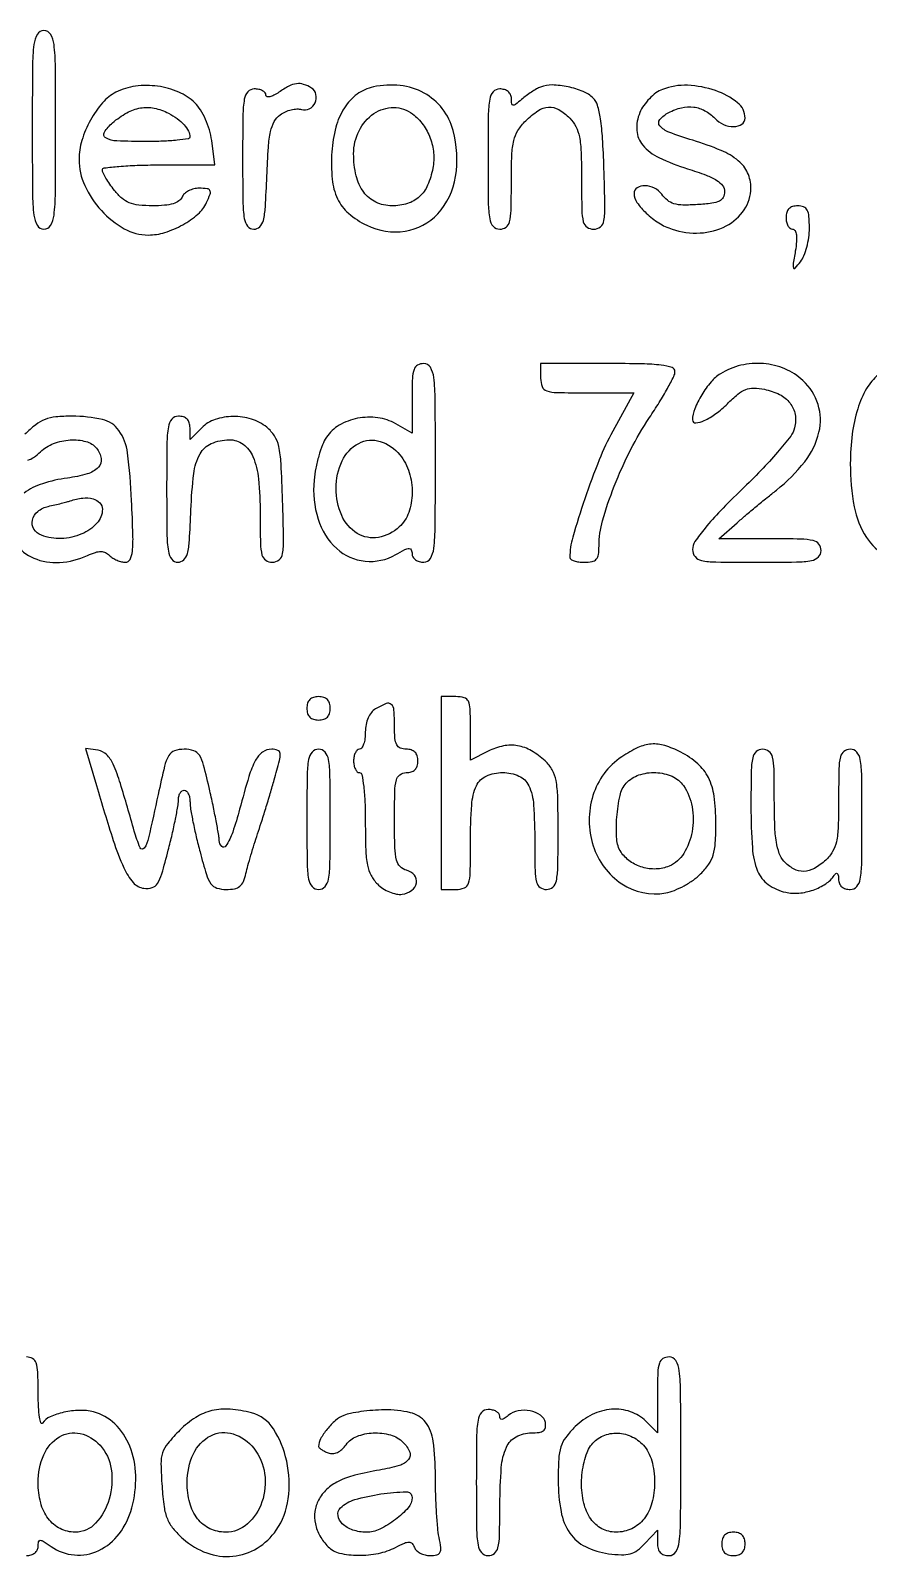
# Model space of a CAD drawing. Extents: x 23 to 201, y 13 to 268.
# Drawn here: x 69.35 to 81.48, y 95.08 to 117.17 of the extents above; entities that cross this region are included whole.
import ezdxf

# ---------------------------------------------------------------- set-up
doc = ezdxf.new("R2010")
doc.units = 0
doc.header["$MEASUREMENT"] = 0

msp = doc.modelspace()

# ---------------------------------------------------------------- linework, layer by layer
for points in [[(69.372, 115.7328, 0.001893), (69.375461, 114.818767, 0.027391), (69.395638, 114.495525, 0.106183), (69.445724, 114.348668, 0.263491), (69.5412, 114.2946, 0.263491), (69.636676, 114.348668, 0.106183), (69.686762, 114.495525, 0.027391), (69.706939, 114.818767, 0.001893), (69.7104, 115.7328, 0.001893), (69.706939, 116.646833, 0.027391), (69.686762, 116.970075, 0.106183), (69.636676, 117.116932, 0.263491), (69.5412, 117.171, 0.263491), (69.445724, 117.116932, 0.106183), (69.395638, 116.970075, 0.027391), (69.375461, 116.646833, 0.001893)], [(70.5837, 116.277217, 0.098038), (70.389837, 116.125011, 0.051694), (70.214731, 115.872565, 0.050668), (70.090405, 115.580054, 0.075304), (70.0488, 115.305371, 0.108346), (70.131816, 114.926764, 0.077545), (70.372518, 114.564516, 0.079629), (70.704248, 114.30137, 0.128221), (71.051214, 114.210316, 0.0772), (71.291449, 114.247239, 0.050049), (71.550139, 114.358633, 0.051105), (71.771654, 114.513042, 0.108523), (71.896464, 114.679377, 0.018617), (71.947029, 114.802286, 0.209482), (71.943941, 114.853747, 0.252895), (71.904802, 114.880666, 0.026774), (71.790338, 114.8868, 0.058601), (71.709989, 114.877351, 0.059233), (71.634335, 114.849523, 0.065196), (71.574443, 114.808462, 0.118851), (71.541006, 114.7599, -0.154604), (71.496085, 114.703569, -0.075456), (71.412069, 114.663995, -0.051199), (71.287071, 114.64031, -0.021243), (71.115095, 114.633, -0.0248), (70.913214, 114.643019, -0.071187), (70.777257, 114.676479, -0.084588), (70.669686, 114.742761, -0.045853), (70.56254, 114.855909, -0.014683), (70.495403, 114.94662, -0.018289), (70.438706, 115.034838, -0.016758), (70.396951, 115.111067, -0.117439), (70.3872, 115.152009, -0.379502), (70.413136, 115.181259, -0.007592), (70.626559, 115.2037, -0.013972), (70.889612, 115.219935, -0.008425), (71.202039, 115.2252), (72.016878, 115.2252), (71.969758, 115.576508, 0.03752), (71.937082, 115.731078, 0.034103), (71.880916, 115.884221, 0.035563), (71.808218, 116.020254, 0.056976), (71.725969, 116.12286, 0.094537), (71.492221, 116.280295, 0.067579), (71.187499, 116.36439, 0.066542), (70.866183, 116.364849, 0.084877)], [(72.944024, 116.277903, -0.029426), (72.870831, 116.232808, -0.068119), (72.810491, 116.210281, -0.143156), (72.772058, 116.212709, -0.315737), (72.756, 116.235603, 0.182509), (72.743115, 116.269727, 0.090908), (72.706298, 116.29874, 0.070816), (72.651543, 116.318397, 0.050863), (72.5868, 116.325, 0.212584), (72.493623, 116.283509, 0.142907), (72.442275, 116.17695, 0.038318), (72.421375, 115.941539, 0.002988), (72.4176, 115.3098, 0.00315), (72.421495, 114.691595, 0.036134), (72.4421, 114.449294, 0.127105), (72.490734, 114.337373, 0.230986), (72.578382, 114.2946, 0.19422), (72.665081, 114.329598, 0.141073), (72.717628, 114.420701, 0.046113), (72.746922, 114.613596, 0.005021), (72.768732, 115.062871, -0.007185), (72.790849, 115.481079, -0.037036), (72.823473, 115.710516, -0.071276), (72.876757, 115.853119, -0.110376), (72.963062, 115.951567, -0.052583), (73.036641, 115.994294, -0.04527), (73.121276, 116.023336, -0.047557), (73.203764, 116.035384, -0.089568), (73.270293, 116.026776, 0.199679), (73.383005, 116.036588, 0.165473), (73.466787, 116.12442, 0.165006), (73.479745, 116.245324, 0.198831), (73.414515, 116.338091, 0.062689), (73.301269, 116.391433, 0.111008), (73.19897, 116.401064, 0.090025), (73.087974, 116.3659, 0.031171)], [(74.310464, 116.354182, 0.106081), (74.075546, 116.249092, 0.092731), (73.891041, 116.05256, 0.077726), (73.766998, 115.770081, 0.049263), (73.70953, 115.414391, 0.037359), (73.714658, 115.01827, 0.089411), (73.791627, 114.735748, 0.104333), (73.95298, 114.524482, 0.06391), (74.215666, 114.351251, 0.152341), (74.770085, 114.265759, 0.172328), (75.2431, 114.518464, 0.146468), (75.501126, 115.055411, 0.10542), (75.465705, 115.723498, 0.098921), (75.30883, 116.039943, 0.103782), (75.044596, 116.265474, 0.09819), (74.699137, 116.37384, 0.079539)], [(76.7322, 116.352721, 0.03516), (76.673114, 116.324597, 0.015493), (76.599087, 116.279664, 0.015245), (76.523223, 116.226979, 0.01979), (76.45725, 116.173949, -0.010407), (76.367991, 116.099402, -0.189584), (76.333232, 116.088638, -0.36006), (76.31362, 116.107491, -0.028491), (76.3092, 116.184988, 0.107422), (76.296942, 116.241384, 0.113349), (76.262491, 116.286349, 0.10155), (76.208365, 116.31514, 0.07174), (76.14, 116.325, 0.212584), (76.046823, 116.283509, 0.142907), (75.995475, 116.17695, 0.038318), (75.974575, 115.941539, 0.002988), (75.9708, 115.3098, 0.002988), (75.974575, 114.678061, 0.038318), (75.995475, 114.44265, 0.142907), (76.046823, 114.336091, 0.212584), (76.14, 114.2946, 0.158578), (76.231242, 114.324284, 0.176312), (76.282792, 114.400831, 0.055664), (76.304863, 114.566507, 0.005305), (76.3092, 114.975245, -0.008419), (76.315874, 115.371554, -0.049031), (76.343255, 115.578321, -0.084211), (76.4038, 115.72246, -0.054982), (76.516855, 115.863545, -0.048637), (76.694367, 116.009517, -0.133493), (76.846762, 116.060965, -0.147842), (76.994298, 116.025893, -0.064703), (77.1552, 115.902, -0.080195), (77.242825, 115.780638, -0.069381), (77.293297, 115.631715, -0.038985), (77.31801, 115.408553, -0.008091), (77.3244, 115.0137, 0.004696), (77.328553, 114.57153, 0.055664), (77.350753, 114.401725, 0.184935), (77.404393, 114.324476, 0.150651), (77.501301, 114.2946, 0.174692), (77.598526, 114.329638, 0.180251), (77.649489, 114.418167, 0.046371), (77.664056, 114.617388, 0.003221), (77.649351, 115.180074, 0.007337), (77.629116, 115.608054, 0.022926), (77.59812, 115.894587, 0.032897), (77.554983, 116.088057, 0.125913), (77.492467, 116.193385, 0.100413), (77.348403, 116.288697, 0.044464), (77.129233, 116.355405, 0.044465), (76.901871, 116.382294, 0.101045)], [(78.49617, 116.317886, 0.067206), (78.402801, 116.266851, 0.040665), (78.30757, 116.184044, 0.040039), (78.224826, 116.084552, 0.05531), (78.168863, 115.982889, 0.113107), (78.125199, 115.724561, 0.163165), (78.210737, 115.511204, 0.10692), (78.446128, 115.331146, 0.033686), (78.861115, 115.168938, -0.012377), (79.128868, 115.07722, -0.049745), (79.284133, 115.001416, -0.092771), (79.367703, 114.925323, -0.163222), (79.3971, 114.83767, -0.121453), (79.376701, 114.754929, -0.162024), (79.321307, 114.701634, -0.080269), (79.211919, 114.669628, -0.014978), (79.00307, 114.649834, -0.018772), (78.793555, 114.644176, -0.068055), (78.661977, 114.663583, -0.0991), (78.567702, 114.71265, -0.070701), (78.486178, 114.799779, 0.123955), (78.382613, 114.889361, 0.109442), (78.243986, 114.924532, 0.148118), (78.131385, 114.894137, 0.258819), (78.0858, 114.811973, 0.15539), (78.127454, 114.681177, 0.049932), (78.262846, 114.525687, 0.047865), (78.444755, 114.384813, 0.061205), (78.636255, 114.294417, 0.093087), (79.042392, 114.240024, 0.107667), (79.418278, 114.342845, 0.123678), (79.681202, 114.577018, 0.150385), (79.7778, 114.890924, 0.1079), (79.729808, 115.110723, 0.113879), (79.595004, 115.285597, 0.074129), (79.345777, 115.434757, 0.023372), (78.936092, 115.581795, -0.014541), (78.591131, 115.698771, -0.125831), (78.458845, 115.790512, -0.375063), (78.459169, 115.881581, -0.089788), (78.587838, 115.983623, -0.065015), (78.77262, 116.053503, -0.089467), (78.949531, 116.062932, -0.094197), (79.111813, 116.010401, -0.08014), (79.254134, 115.899755, 0.102905), (79.37972, 115.810914, 0.104118), (79.529781, 115.78001, 0.144987), (79.646448, 115.815124, 0.252808), (79.6932, 115.901679, 0.229808), (79.584379, 116.125939, 0.083349), (79.26575, 116.300396, 0.073497), (78.860104, 116.377524, 0.102148)], [(71.344512, 115.973935, -0.036535), (71.471419, 115.894803, -0.052617), (71.569461, 115.806048, -0.062987), (71.632625, 115.714533, -0.114979), (71.654905, 115.62705, -0.380363), (71.633328, 115.60177, -0.009371), (71.469435, 115.582238, -0.015587), (71.264888, 115.568164, -0.009383), (71.0217, 115.5636, -0.009775), (70.594593, 115.571951, -0.118212), (70.437656, 115.616134, -0.430887), (70.416979, 115.69802, -0.072075), (70.53525, 115.835549, -0.051678), (70.740303, 115.979897, -0.085394), (70.939467, 116.05029, -0.092662), (71.138911, 116.047212, -0.071191)], [(74.878331, 115.962759, -0.071271), (75.02991, 115.807596, -0.068709), (75.134086, 115.614253, -0.068072), (75.182639, 115.398215, -0.067749), (75.171521, 115.176711, -0.056228), (75.096292, 114.931594, -0.105022), (74.976305, 114.76331, -0.113315), (74.805285, 114.666194, -0.072824), (74.578587, 114.633, -0.111188), (74.346854, 114.685177, -0.123996), (74.170457, 114.830665, -0.10202), (74.061278, 115.068057, -0.056994), (74.025, 115.385283, -0.114755), (74.102886, 115.720171, -0.130441), (74.318751, 115.968067, -0.149928), (74.604798, 116.055706, -0.165086)], [(80.2854, 114.4638, 0.053604), (80.29236, 114.399069, 0.07337), (80.313017, 114.344303, 0.093128), (80.34354, 114.307537, 0.174795), (80.379415, 114.2946, -0.268979), (80.416182, 114.273279, -0.0986), (80.435988, 114.214144, -0.05422), (80.43778, 114.116201, -0.019355), (80.419804, 113.97735, 0.003605), (80.387128, 113.775184, 0.153617), (80.393644, 113.732589, 0.535046), (80.416403, 113.729578, 0.013655), (80.494988, 113.82432, 0.070826), (80.544472, 113.910001, 0.030874), (80.585962, 114.034955, 0.029781), (80.614321, 114.175351, 0.034956), (80.6238, 114.31077, 0.019093), (80.617253, 114.482145, 0.102142), (80.591544, 114.571571, 0.181906), (80.54047, 114.61704, 0.092141), (80.4546, 114.633, 0.072254), (80.380731, 114.622269, 0.124864), (80.3277, 114.5907, 0.124864), (80.296131, 114.537669, 0.072254)], [(74.871, 111.845135), (74.871, 111.34147), (74.63464, 111.477122, 0.097884), (74.37451, 111.565026, 0.080723), (74.081308, 111.55612, 0.083372), (73.814646, 111.45641, 0.117176), (73.630779, 111.282538, 0.053698), (73.574545, 111.172583, 0.021529), (73.520937, 111.012106, 0.021007), (73.477536, 110.832692, 0.024891), (73.452237, 110.660121, 0.098711), (73.509147, 110.09852, 0.134308), (73.780408, 109.670425, 0.161273), (74.190573, 109.487653, 0.156362), (74.63464, 109.582678, -0.010928), (74.766952, 109.654818, -0.10632), (74.828164, 109.671461, -0.315234), (74.859438, 109.651979, -0.101074), (74.871, 109.595365, 0.136477), (74.884042, 109.548474, 0.100281), (74.920703, 109.508521, 0.086454), (74.975538, 109.481628, 0.070992), (75.0402, 109.4724, 0.263491), (75.135676, 109.526468, 0.106183), (75.185762, 109.673325, 0.027391), (75.205939, 109.996567, 0.001893), (75.2094, 110.9106, 0.001893), (75.205939, 111.824633, 0.027391), (75.185762, 112.147875, 0.106183), (75.135676, 112.294732, 0.263491), (75.0402, 112.3488, 0.125733), (74.950514, 112.325885, 0.188795), (74.899255, 112.264692, 0.072585), (74.875987, 112.136223, 0.008565)], [(76.7322, 112.1373, 0.093455), (76.755307, 112.014752, 0.227429), (76.82087, 111.953575, 0.071516), (76.967769, 111.929752, 0.004495), (77.407399, 111.9258), (78.082599, 111.9258), (77.776682, 111.369253, 0.030379), (77.581536, 110.956719, 0.013335), (77.371678, 110.389644, 0.011288), (77.196944, 109.835004, 0.070774), (77.1552, 109.541571, 0.25784), (77.169889, 109.51498, 0.061411), (77.217328, 109.492719, 0.048051), (77.285675, 109.477431, 0.031017), (77.3667, 109.4724, 0.046705), (77.477133, 109.482738, 0.165561), (77.538205, 109.517287, 0.148038), (77.569434, 109.584688, 0.034999), (77.5782, 109.709773, -0.069529), (77.628968, 110.073092, -0.024275), (77.798523, 110.574298, -0.024037), (78.036145, 111.102402, -0.029965), (78.308442, 111.566297, 0.008995), (78.449991, 111.785821, 0.012162), (78.569442, 111.989503, 0.009223), (78.661073, 112.162277, 0.117838), (78.678, 112.233103, 0.327946), (78.634874, 112.291782, 0.046247), (78.479, 112.325135, 0.024827), (78.204359, 112.344038, 0.004769), (77.7051, 112.3488), (76.7322, 112.3488)], [(79.335483, 112.201166, 0.079739), (79.199449, 112.08324, 0.038597), (79.065202, 111.895309, 0.038494), (78.963463, 111.693111, 0.097615), (78.9318, 111.532476, 0.441821), (78.978279, 111.490144, 0.08546), (79.102081, 111.523587, 0.05088), (79.270773, 111.623794, 0.036945), (79.436282, 111.766497, -0.022998), (79.587729, 111.904618, -0.079909), (79.701426, 111.971839, -0.097628), (79.817691, 111.992974, -0.044811), (79.971539, 111.976857, -0.068231), (80.19127, 111.901548, -0.110167), (80.343639, 111.776842, -0.124656), (80.417004, 111.611414, -0.103117), (80.410024, 111.4182, -0.10502), (80.352872, 111.300157, -0.011825), (80.163754, 111.068107, -0.013924), (79.92172, 110.800526, -0.010886), (79.644851, 110.523395, 0.009201), (79.335191, 110.215524, 0.02043), (79.113591, 109.967426, 0.022951), (78.967372, 109.771977, 0.150215), (78.9318, 109.656245, 0.170805), (78.967961, 109.553478, 0.176567), (79.060009, 109.497728, 0.045687), (79.267826, 109.476093, 0.003106), (79.8624, 109.4724, 0.003368), (80.437712, 109.476275, 0.041619), (80.655525, 109.497395, 0.151374), (80.754344, 109.548882, 0.200111), (80.793, 109.6416, 0.169239), (80.761064, 109.733249, 0.170048), (80.67915, 109.784985, 0.051505), (80.500827, 109.807125, 0.004696), (80.05275, 109.812151), (79.3125, 109.813503), (79.577205, 110.044801, -0.004209), (79.700436, 110.150664, -0.002289), (79.853498, 110.278735, -0.00228), (80.010372, 110.407576, -0.003613), (80.146064, 110.516368, 0.059461), (80.555897, 110.927821, 0.107189), (80.762479, 111.3543, 0.136494), (80.748885, 111.756388, 0.129296), (80.530253, 112.103358, 0.088669), (80.270355, 112.271594, 0.079147), (79.957709, 112.347986, 0.077902), (79.632274, 112.323923, 0.081625)], [(81.623222, 112.185348, 0.096501), (81.452554, 111.987538, 0.053253), (81.323908, 111.69401, 0.045275), (81.242971, 111.325445, 0.031689), (81.216472, 110.900785, 0.044803), (81.273266, 110.27552, 0.098673), (81.449061, 109.831314, 0.132409), (81.741126, 109.567848, 0.118216), (82.139185, 109.4724, 0.111525), (82.542851, 109.563571, 0.131628), (82.839975, 109.816906, 0.102323), (83.019171, 110.241817, 0.048828), (83.0772, 110.834618, 0.041445), (83.021637, 111.503793, 0.096648), (82.846024, 111.972652, 0.134285), (82.5516, 112.24845, 0.122044), (82.1466, 112.3488, 0.041096), (82.006367, 112.337254, 0.034617), (81.861372, 112.302769, 0.035622), (81.728029, 112.250448, 0.055402)], [(71.3178, 110.5299, 0.002982), (71.321652, 109.884091, 0.034753), (71.342166, 109.632658, 0.123002), (71.390673, 109.516523, 0.236878), (71.478582, 109.4724, 0.192464), (71.565197, 109.507023, 0.141982), (71.617769, 109.597128, 0.04668), (71.647124, 109.78775, 0.005126), (71.668932, 110.230231, -0.0201), (71.710591, 110.755184, -0.095142), (71.801966, 111.041324, -0.166269), (71.964296, 111.190281, -0.09994), (72.222453, 111.246309, -0.163695), (72.426128, 111.181064, -0.13588), (72.567466, 111.001253, -0.076039), (72.648011, 110.678106, -0.023126), (72.6714, 110.172676, 0.00489), (72.675599, 109.743276, 0.057032), (72.697893, 109.577274, 0.186531), (72.7515, 109.501588, 0.147484), (72.848301, 109.4724, 0.176356), (72.945563, 109.507807, 0.179074), (72.996537, 109.597216, 0.045852), (73.011083, 109.798537, 0.00317), (72.996351, 110.368322, 0.005081), (72.973666, 110.903627, 0.040111), (72.940831, 111.149628, 0.087909), (72.878996, 111.300814, 0.081928), (72.767778, 111.425822, 0.095369), (72.546271, 111.543985, 0.077147), (72.279187, 111.583232, 0.079653), (72.021061, 111.539704, 0.11535), (71.8254, 111.4182), (71.6562, 111.249), (71.6562, 111.4182, 0.072254), (71.645469, 111.492069, 0.124864), (71.6139, 111.5451, 0.124864), (71.560869, 111.576669, 0.072254), (71.487, 111.5874, 0.218517), (71.393594, 111.544532, 0.138781), (71.342334, 111.434063, 0.036854), (71.321531, 111.189859, 0.002827)], [(74.69566, 111.026091, -0.091273), (74.828551, 110.773595, -0.078119), (74.872482, 110.475902, -0.082115), (74.822981, 110.193084, -0.121502), (74.685848, 109.983296, -0.144838), (74.383248, 109.832487, -0.182618), (74.078036, 109.890104, -0.15506), (73.852035, 110.150243, -0.10226), (73.7712, 110.541351, -0.108174), (73.858444, 110.939891, -0.165702), (74.099664, 111.193972, -0.198837), (74.411001, 111.222188, -0.151674)], [(70.3872, 110.238597, -0.189416), (70.307759, 110.036421, -0.10497), (70.087712, 109.881697, -0.090973), (69.792652, 109.815031, -0.102145), (69.505819, 109.862151, -0.161678), (69.395138, 109.952942, -0.201272), (69.373345, 110.083024, -0.166603), (69.452373, 110.208679, -0.116048), (69.60465, 110.281888, 0.003509), (69.699924, 110.303604, 0.00363), (69.79381, 110.326417, 0.003504), (69.874821, 110.347331, 0.015583), (69.9219, 110.361421, -0.051683), (70.101954, 110.401439, -0.093649), (70.25197, 110.39072, -0.139702), (70.349761, 110.332673, -0.191672)], [(73.3482, 107.3574, 0.072254), (73.358931, 107.283531, 0.124864), (73.3905, 107.2305, 0.124864), (73.443531, 107.198931, 0.072254), (73.5174, 107.1882, 0.072254), (73.591269, 107.198931, 0.124864), (73.6443, 107.2305, 0.124864), (73.675869, 107.283531, 0.072254), (73.6866, 107.3574, 0.072254), (73.675869, 107.431269, 0.124864), (73.6443, 107.4843, 0.124864), (73.591269, 107.515869, 0.072254), (73.5174, 107.5266, 0.072254), (73.443531, 107.515869, 0.124864), (73.3905, 107.4843, 0.124864), (73.358931, 107.431269, 0.072254)], [(74.34225, 107.350624, 0.095812), (74.282521, 107.2984, 0.061598), (74.235202, 107.219149, 0.055543), (74.204545, 107.121515, 0.048357), (74.1942, 107.014796, -0.032171), (74.188042, 106.919183, -0.049579), (74.169349, 106.838519, -0.063851), (74.142097, 106.78272, -0.252399), (74.1096, 106.7652, 0.191087), (74.077293, 106.752385, 0.088204), (74.049851, 106.715498, 0.068025), (74.031234, 106.660754, 0.048028), (74.025, 106.596, 0.048028), (74.031234, 106.531246, 0.068025), (74.049851, 106.476503, 0.088204), (74.077293, 106.439615, 0.191087), (74.1096, 106.4268, -0.362465), (74.144916, 106.397326, -0.015687), (74.170562, 106.225875, -0.019442), (74.188508, 105.99694, -0.009838), (74.1942, 105.7077, 0.007996), (74.200586, 105.308436, 0.040217), (74.225609, 105.086697, 0.072032), (74.277502, 104.938386, 0.076398), (74.368602, 104.814198, 0.052911), (74.449307, 104.748978, 0.045656), (74.545887, 104.698365, 0.047864), (74.64363, 104.668579, 0.085754), (74.727288, 104.666148, 0.121702), (74.866711, 104.722523, 0.193251), (74.934468, 104.829989, 0.226886), (74.904251, 104.941128, 0.151986), (74.790497, 105.012041, -0.135492), (74.697124, 105.06614, -0.136658), (74.645103, 105.16031, -0.052279), (74.622073, 105.338398, -0.006035), (74.6172, 105.74208, -0.005257), (74.621527, 106.153531, -0.055363), (74.643576, 106.32006, -0.175938), (74.69513, 106.396963, -0.159307), (74.7864, 106.4268, 0.072254), (74.860269, 106.437531, 0.124864), (74.9133, 106.4691, 0.124864), (74.944869, 106.522131, 0.072254), (74.9556, 106.596, 0.072254), (74.944869, 106.669869, 0.124864), (74.9133, 106.7229, 0.124864), (74.860269, 106.754469, 0.072254), (74.7864, 106.7652, -0.094959), (74.699974, 106.781763, -0.184152), (74.648925, 106.82865, -0.098846), (74.62353, 106.921639, -0.017388), (74.6172, 107.1036, 0.017477), (74.609193, 107.332615, 0.194641), (74.569872, 107.413114, 0.286847), (74.49589, 107.426062, 0.035509)], [(75.294, 106.1307), (75.294, 104.7348), (75.5055, 104.7348, 0.094356), (75.628069, 104.758138, 0.227277), (75.689294, 104.824186, 0.070841), (75.713069, 104.972339, 0.004418), (75.717, 105.417162, -0.015908), (75.734291, 105.960499, -0.092316), (75.804313, 106.237342, -0.182241), (75.945519, 106.376592, -0.104857), (76.1823, 106.4268, -0.104857), (76.419081, 106.376592, -0.182241), (76.560287, 106.237342, -0.092316), (76.630309, 105.960499, -0.015908), (76.6476, 105.417162, 0.005285), (76.651933, 105.007281, 0.055537), (76.673994, 104.841245, 0.176155), (76.725546, 104.764549, 0.158885), (76.8168, 104.7348, 0.186287), (76.909031, 104.770398, 0.160339), (76.960603, 104.861288, 0.045695), (76.981997, 105.060797, 0.003874), (76.986, 105.577504, 0.005646), (76.980393, 106.073963, 0.040167), (76.955703, 106.313111, 0.083021), (76.900344, 106.465322, 0.07672), (76.797333, 106.595978, 0.056419), (76.59845, 106.743225, 0.088766), (76.399158, 106.815412, 0.092491), (76.193208, 106.812528, 0.066166), (75.974768, 106.73756), (75.717, 106.608968), (75.717, 107.067784, 0.008845), (75.711993, 107.350778, 0.099466), (75.686101, 107.459568, 0.221148), (75.626307, 107.510297, 0.06717), (75.5055, 107.5266), (75.294, 107.5266)], [(70.29995, 106.24175, 0.005096), (70.543665, 105.446055, 0.031394), (70.698566, 105.046894, 0.068518), (70.834433, 104.834813, 0.188105), (70.988389, 104.752231, 0.103858), (71.106714, 104.762492, 0.178613), (71.184695, 104.8214, 0.072189), (71.247869, 104.960539, 0.007797), (71.341115, 105.302131, 0.005769), (71.397465, 105.533049, 0.006929), (71.444941, 105.751551, 0.006019), (71.480104, 105.93632, 0.045236), (71.48771, 106.02495, -0.055217), (71.493709, 106.081585, -0.07506), (71.51206, 106.12951, -0.094766), (71.539379, 106.16165, -0.170972), (71.5716, 106.173, -0.197696), (71.60392, 106.159701, -0.085969), (71.631349, 106.121164, -0.065911), (71.649976, 106.064079, -0.045978), (71.6562, 105.996536, 0.042001), (71.664641, 105.896232, 0.007631), (71.698674, 105.712509, 0.008169), (71.745437, 105.498125, 0.007327), (71.800792, 105.277436, 0.008989), (71.89369, 104.952402, 0.078516), (71.959157, 104.817933, 0.165141), (72.043683, 104.755827, 0.076738), (72.17988, 104.7348, 0.046016), (72.300414, 104.745917, 0.1252), (72.377639, 104.781618, 0.123605), (72.428998, 104.850213, 0.044295), (72.466319, 104.96745, -0.011606), (72.494272, 105.08027, -0.004838), (72.536971, 105.231164, -0.004783), (72.585815, 105.391908, -0.006173), (72.633893, 105.5385, 0.005124), (72.687123, 105.699661, 0.002443), (72.752445, 105.907964, 0.002421), (72.818586, 106.126291, 0.003441), (72.875102, 106.32105, 0.005445), (72.951414, 106.602631, 0.083904), (72.960048, 106.702372, 0.285627), (72.925765, 106.748658, 0.094493), (72.839017, 106.7652, 0.157345), (72.707552, 106.722779, 0.114244), (72.605586, 106.606294, 0.049959), (72.508794, 106.371955, 0.008137), (72.374781, 105.89805, -0.017634), (72.273841, 105.565365, -0.061764), (72.175921, 105.364307, -0.471867), (72.115643, 105.357501, -0.203087), (72.0792, 105.443523, 0.042989), (72.072815, 105.517653, 0.003793), (72.039227, 105.702824, 0.004942), (71.995235, 105.923341, 0.003828), (71.943121, 106.162623, 0.007177), (71.853503, 106.534535, 0.075774), (71.792545, 106.677889, 0.17711), (71.70976, 106.743057, 0.07924), (71.570913, 106.7652, 0.084104), (71.431189, 106.74153, 0.180383), (71.348281, 106.672746, 0.071555), (71.287593, 106.520116, 0.006151), (71.194368, 106.10955, -0.002884), (71.055817, 105.480357, -0.089164), (70.993669, 105.333517, -0.602784), (70.933641, 105.339077, -0.028881), (70.849285, 105.5808, 0.003273), (70.648029, 106.268853, 0.032698), (70.543378, 106.549875, 0.091912), (70.447898, 106.687902, 0.160973), (70.324839, 106.74935), (70.142311, 106.7758)], [(73.3482, 105.75, 0.002988), (73.351975, 105.118261, 0.038318), (73.372875, 104.88285, 0.142907), (73.424223, 104.776291, 0.212584), (73.5174, 104.7348, 0.212584), (73.610577, 104.776291, 0.142907), (73.661925, 104.88285, 0.038318), (73.682825, 105.118261, 0.002988), (73.6866, 105.75, 0.002988), (73.682825, 106.381739, 0.038318), (73.661925, 106.61715, 0.142907), (73.610577, 106.723709, 0.212584), (73.5174, 106.7652, 0.212584), (73.424223, 106.723709, 0.142907), (73.372875, 106.61715, 0.038318), (73.351975, 106.381739, 0.002988)], [(77.907961, 106.656692, 0.171115), (77.489705, 106.095308, 0.154492), (77.493474, 105.368632, 0.167777), (77.907702, 104.817136, 0.1974), (78.543205, 104.685437, 0.048972), (78.668418, 104.721892, 0.028958), (78.809422, 104.788115, 0.028765), (78.943817, 104.871347, 0.043375), (79.049218, 104.959891, 0.044056), (79.166383, 105.099746, 0.079992), (79.231058, 105.233756, 0.058157), (79.261794, 105.408801, 0.01441), (79.2702, 105.700412, 0.033724), (79.24432, 106.083686, 0.081805), (79.16128, 106.353955, 0.096776), (79.00653, 106.555718, 0.061654), (78.761666, 106.723383, 0.044975), (78.528861, 106.818361, 0.094135), (78.33515, 106.839708, 0.090054), (78.141587, 106.788716, 0.038599)], [(79.7778, 105.938024, 0.016775), (79.797982, 105.33664, 0.079377), (79.874849, 105.001586, 0.141364), (80.027581, 104.806734, 0.102588), (80.280543, 104.693567, 0.078031), (80.472626, 104.68194, 0.060011), (80.678151, 104.726858, 0.061839), (80.860124, 104.816692, 0.100329), (80.982055, 104.937815, -0.073354), (81.007873, 104.966367, -0.36589), (81.027859, 104.96612, -0.18454), (81.041586, 104.940507, -0.029567), (81.045505, 104.88285, 0.096277), (81.057906, 104.821894, 0.116288), (81.091958, 104.774618, 0.107116), (81.146055, 104.74495, 0.072179), (81.216, 104.7348, 0.212584), (81.309177, 104.776291, 0.142907), (81.360525, 104.88285, 0.038318), (81.381425, 105.118261, 0.002988), (81.3852, 105.75, 0.002988), (81.381425, 106.381739, 0.038318), (81.360525, 106.61715, 0.142907), (81.309177, 106.723709, 0.212584), (81.216, 106.7652, 0.164819), (81.124526, 106.734205, 0.173016), (81.072949, 106.654574, 0.053162), (81.05105, 106.481545, 0.004918), (81.0468, 106.049396, -0.007649), (81.040559, 105.641481, -0.043752), (81.015083, 105.426663, -0.081095), (80.960345, 105.28441, -0.073032), (80.861648, 105.161096, -0.059096), (80.695531, 105.039476, -0.121734), (80.541338, 104.996529, -0.135457), (80.395961, 105.032091, -0.081693), (80.256212, 105.143311, -0.097376), (80.188005, 105.256732, -0.047774), (80.145847, 105.420599, -0.030246), (80.122763, 105.660677, -0.008846), (80.1162, 106.031611, 0.004741), (80.11199, 106.475606, 0.051977), (80.090172, 106.652351, 0.171298), (80.038587, 106.733547, 0.16793), (79.947, 106.7652, 0.183754), (79.854858, 106.730154, 0.161924), (79.803276, 106.640653, 0.046497), (79.781829, 106.44438, 0.003978)], [(78.800103, 106.238776, -0.110542), (78.92647, 105.932071, -0.086827), (78.925537, 105.571528, -0.093267), (78.805793, 105.255132, -0.158891), (78.59302, 105.073043, -0.088421), (78.404264, 105.031562, -0.08114), (78.206726, 105.05578, -0.081947), (78.028839, 105.14115, -0.09304), (77.896745, 105.276215, -0.132289), (77.833838, 105.462494, -0.034529), (77.835878, 105.781068, -0.034566), (77.881788, 106.096477, -0.131225), (77.972012, 106.272089, -0.127868), (78.155512, 106.392542, -0.091939), (78.399228, 106.427672, -0.093346), (78.636026, 106.373135, -0.137678)], [(78.4242, 97.4169), (78.4242, 96.867), (78.255, 97.0362, 0.115472), (78.032579, 97.174248, 0.100798), (77.760289, 97.208361, 0.093546), (77.47928, 97.132753, 0.084202), (77.233292, 96.958108, 0.035833), (77.097253, 96.801035, 0.084334), (77.026713, 96.663486, 0.063079), (76.994643, 96.486845, 0.013599), (76.98642, 96.175558, 0.045486), (77.027666, 95.726992, 0.105473), (77.156377, 95.416321, 0.126918), (77.382311, 95.220005, 0.082574), (77.714569, 95.117914, 0.024306), (77.904388, 95.101792, 0.077532), (78.030313, 95.116801, 0.092611), (78.133102, 95.167481, 0.04453), (78.242845, 95.266043), (78.4242, 95.460705), (78.4242, 95.275552, 0.059621), (78.434209, 95.191913, 0.126216), (78.464678, 95.134694, 0.13526), (78.517256, 95.10162, 0.073283), (78.5934, 95.0904, 0.263491), (78.688876, 95.144468, 0.106183), (78.738962, 95.291325, 0.027391), (78.759139, 95.614567, 0.001893), (78.7626, 96.5286, 0.001893), (78.759139, 97.442633, 0.027391), (78.738962, 97.765875, 0.106183), (78.688876, 97.912732, 0.263491), (78.5934, 97.9668, 0.134481), (78.503213, 97.942096, 0.186514), (78.451858, 97.876913, 0.067313), (78.428971, 97.73868, 0.007414)], [(71.510787, 96.907707, 0.021782), (71.333099, 96.713824, 0.09774), (71.259194, 96.579636, 0.082425), (71.235539, 96.416598, 0.012954), (71.250605, 96.091431, 0.015841), (71.281328, 95.796765, 0.062325), (71.328187, 95.620657, 0.078906), (71.410978, 95.483174, 0.035532), (71.558093, 95.331624, 0.096686), (71.899442, 95.128658, 0.110093), (72.276207, 95.081559, 0.113093), (72.629595, 95.198733, 0.106568), (72.905677, 95.459947, 0.119073), (73.07796, 95.912566, 0.084055), (73.05554, 96.458512, 0.091382), (72.862666, 96.926377, 0.185845), (72.546127, 97.157183, 0.046431), (72.23592, 97.210347, 0.078508), (71.973625, 97.189382, 0.082078), (71.738601, 97.089948, 0.055398)], [(73.88248, 97.12021, 0.08388), (73.76324, 97.04704, 0.042918), (73.641032, 96.920318, 0.042683), (73.546265, 96.780653, 0.128413), (73.5174, 96.670113, 0.216337), (73.525685, 96.651861, 0.033217), (73.55816, 96.627062, 0.032054), (73.603012, 96.601281, 0.0228), (73.656158, 96.578056, 0.105041), (73.722328, 96.567575, 0.094122), (73.789915, 96.584108, 0.080289), (73.855291, 96.627677, 0.052978), (73.914755, 96.695905, -0.150097), (74.070026, 96.816864, -0.080751), (74.309936, 96.866169, -0.078893), (74.55919, 96.837145, -0.128708), (74.741834, 96.73028, -0.094861), (74.8369, 96.590196, -0.285979), (74.820384, 96.480919, -0.147248), (74.687578, 96.395549, -0.026862), (74.399399, 96.32953, 0.018976), (74.042752, 96.253721, 0.052718), (73.8026, 96.165315, 0.074397), (73.636848, 96.050308, 0.081251), (73.517811, 95.894869, 0.0902), (73.464494, 95.729266, 0.083377), (73.470712, 95.550657, 0.078545), (73.536463, 95.374875, 0.067776), (73.655885, 95.217801, 0.142517), (73.822829, 95.126106, 0.052766), (74.091956, 95.095371, 0.05085), (74.385075, 95.122811, 0.071603), (74.632407, 95.209721, -0.014974), (74.759914, 95.27146, -0.10612), (74.826784, 95.28568, -0.215095), (74.870411, 95.265901, -0.088985), (74.904702, 95.2092, 0.11604), (74.93563, 95.163745, 0.065589), (74.990487, 95.125297, 0.059945), (75.059566, 95.099251, 0.060278), (75.13272, 95.0904, 0.054104), (75.229751, 95.10093, 0.228597), (75.274502, 95.13607, 0.145166), (75.286235, 95.205536, 0.019105), (75.262275, 95.354775, -0.027225), (75.241828, 95.496825, -0.007268), (75.224932, 95.724768, -0.007345), (75.213284, 95.984814, -0.007518), (75.2094, 96.243075, 0.030931), (75.178243, 96.746245, 0.13448), (75.06541, 97.019929, 0.173275), (74.847011, 97.159687, 0.059935), (74.46915, 97.200038, 0.015787), (74.301743, 97.192513, 0.01469), (74.131053, 97.174376, 0.014854), (73.98035, 97.149291, 0.047125)], [(75.8016, 96.1479, 0.002827), (75.805331, 95.487941, 0.036854), (75.826134, 95.243738, 0.138781), (75.877394, 95.133268, 0.218517), (75.9708, 95.0904, 0.16939), (76.062471, 95.122373, 0.169456), (76.114353, 95.204418, 0.051464), (76.136843, 95.382925, 0.004713), (76.142691, 95.83065, -0.017573), (76.16345, 96.365724, -0.085555), (76.236659, 96.659013, -0.166824), (76.376905, 96.810795, -0.124202), (76.59968, 96.867, 0.031946), (76.710473, 96.874086, 0.127275), (76.773162, 96.899192, 0.192719), (76.801453, 96.944729, 0.09112), (76.800989, 97.01505, 0.195591), (76.730864, 97.123345, 0.106131), (76.582337, 97.185858, 0.095217), (76.406504, 97.185339, 0.125633), (76.262243, 97.116935, -0.024112), (76.204681, 97.073673, -0.136646), (76.168673, 97.061553, -0.3088), (76.147832, 97.074215, -0.106862), (76.14, 97.110441, 0.173281), (76.127054, 97.146675, 0.093538), (76.090297, 97.177506, 0.073876), (76.035529, 97.198367, 0.054166), (75.9708, 97.2054, 0.218517), (75.877394, 97.162532, 0.138781), (75.826134, 97.052063, 0.036854), (75.805331, 96.807859, 0.002827)], [(70.352938, 96.688918, -0.149493), (70.515727, 96.342032, -0.105371), (70.486274, 95.909425, -0.116908), (70.289925, 95.558979, -0.209834), (69.993388, 95.4288, -0.117664), (69.775727, 95.480741, -0.115777), (69.603467, 95.625548, -0.097672), (69.493691, 95.854838, -0.06303), (69.4566, 96.1479, -0.100599), (69.537843, 96.54761, -0.157969), (69.76553, 96.810166, -0.195306), (70.065906, 96.857808, -0.152868)], [(72.58066, 96.644091, -0.132197), (72.736346, 96.279571, -0.117048), (72.698233, 95.86763, -0.130729), (72.486934, 95.548804, -0.183399), (72.170772, 95.4288, -0.111907), (71.943661, 95.480275, -0.117052), (71.765231, 95.624216, -0.100502), (71.652166, 95.853226, -0.064658), (71.6139, 96.1479, -0.108392), (71.704991, 96.563158, -0.167728), (71.95666, 96.825707, -0.199306), (72.282169, 96.852045, -0.148978)], [(78.220738, 96.688918, -0.063955), (78.290409, 96.588772, -0.04768), (78.340981, 96.463901, -0.04218), (78.37171, 96.316259, -0.030234), (78.3819, 96.1479, -0.064626), (78.343605, 95.852859, -0.100829), (78.23043, 95.623926, -0.117336), (78.051622, 95.480189, -0.111329), (77.823685, 95.4288, -0.12331), (77.618726, 95.480127, -0.118838), (77.458847, 95.622438, -0.095711), (77.358018, 95.850629, -0.056365), (77.3244, 96.1479, -0.033303), (77.334078, 96.293035, -0.027486), (77.363086, 96.445412, -0.028339), (77.405508, 96.582677, -0.063738), (77.456097, 96.678976, -0.125711), (77.612665, 96.813462, -0.112107), (77.821531, 96.863753, -0.107055), (78.03953, 96.819495, -0.105802)], [(74.871, 95.932555, -0.181075), (74.815206, 95.783543, -0.051098), (74.631042, 95.611234, -0.051145), (74.405075, 95.473362, -0.111874), (74.208404, 95.4288, -0.080939), (74.013953, 95.460485, -0.108175), (73.860907, 95.551927, -0.16695), (73.798708, 95.669706, -0.239535), (73.834627, 95.779867, -0.127775), (74.040355, 95.900746, -0.032705), (74.421001, 95.98254, -0.029427), (74.786586, 96.014588, -0.422616)], [(79.3548, 95.2596, 0.072254), (79.365531, 95.185731, 0.124864), (79.3971, 95.1327, 0.124864), (79.450131, 95.101131, 0.072254), (79.524, 95.0904, 0.072254), (79.597869, 95.101131, 0.124864), (79.6509, 95.1327, 0.124864), (79.682469, 95.185731, 0.072254), (79.6932, 95.2596, 0.072254), (79.682469, 95.333469, 0.124864), (79.6509, 95.3865, 0.124864), (79.597869, 95.418069, 0.072254), (79.524, 95.4288, 0.072254), (79.450131, 95.418069, 0.124864), (79.3971, 95.3865, 0.124864), (79.365531, 95.333469, 0.072254)]]:
    msp.add_lwpolyline(points, format="xyb", close=True)
for points in [[(69.131403, 109.745473, 0.141326), (69.392595, 109.532408, 0.118479), (69.768051, 109.46888, 0.090063), (70.174014, 109.571625, -0.026756), (70.285802, 109.615502, -0.080304), (70.36652, 109.62855, -0.111996), (70.43134, 109.613847, -0.085022), (70.491015, 109.571625, 0.055878), (70.538615, 109.533622, 0.038714), (70.599612, 109.501498, 0.03905), (70.663912, 109.479526, 0.062568), (70.72137, 109.472233, 0.285343), (70.788057, 109.513547, 0.090604), (70.821758, 109.630955, 0.032356), (70.829758, 109.865293, 0.00415), (70.8102, 110.368266, 0.019257), (70.751089, 111.056534, 0.123421), (70.625672, 111.380097, 0.185552), (70.388388, 111.538451, 0.055444), (69.94832, 111.5874, 0.023195), (69.713412, 111.576497, 0.068767), (69.556672, 111.539784, 0.074291), (69.422556, 111.463757, 0.030354), (69.265315, 111.32453, 0.009622)], [(69.309943, 110.950681, 0.089357), (69.390949, 110.989648, 0.031905), (69.490236, 111.07166, -0.097553), (69.681203, 111.191307, -0.075596), (69.921502, 111.243608, -0.081274), (70.148806, 111.221079, -0.155508), (70.301706, 111.123177, -0.133928), (70.369627, 110.973682, -0.237536), (70.329767, 110.847621, -0.130371), (70.168797, 110.751385, -0.036936), (69.880632, 110.691252, 0.044872), (69.520255, 110.61007, 0.08278), (69.254051, 110.472684, 0.107552)], [(69.2874, 95.0904, 0.072032), (69.353763, 95.10001, 0.093715), (69.408277, 95.128012, 0.106797), (69.44389, 95.170585, 0.121548), (69.4566, 95.222097, -0.047099), (69.463196, 95.291966, -0.36009), (69.486796, 95.311494, -0.144431), (69.531303, 95.298364, -0.009314), (69.644624, 95.222097, 0.132343), (69.981935, 95.099788, 0.133469), (70.333839, 95.164068, 0.120358), (70.631434, 95.407492, 0.095942), (70.813987, 95.781264, 0.071459), (70.870483, 96.248395, 0.089792), (70.783404, 96.674849, 0.104139), (70.568341, 96.997405, 0.133104), (70.257959, 97.171247, 0.068678), (70.056733, 97.19322, 0.047415), (69.828983, 97.165034, 0.048579), (69.629134, 97.099919, 0.149139), (69.522193, 97.008343, -0.624151), (69.498056, 97.011051, -0.048679), (69.477317, 97.093714, -0.025314), (69.46278, 97.241717, -0.011211), (69.457895, 97.43805, 0.007942), (69.452259, 97.745456, 0.069539), (69.428844, 97.879394, 0.186865), (69.377368, 97.94287, 0.130721), (69.2874, 97.9668, 0.263491)]]:
    msp.add_lwpolyline(points, format="xyb")

doc.saveas('drawing.dxf')
